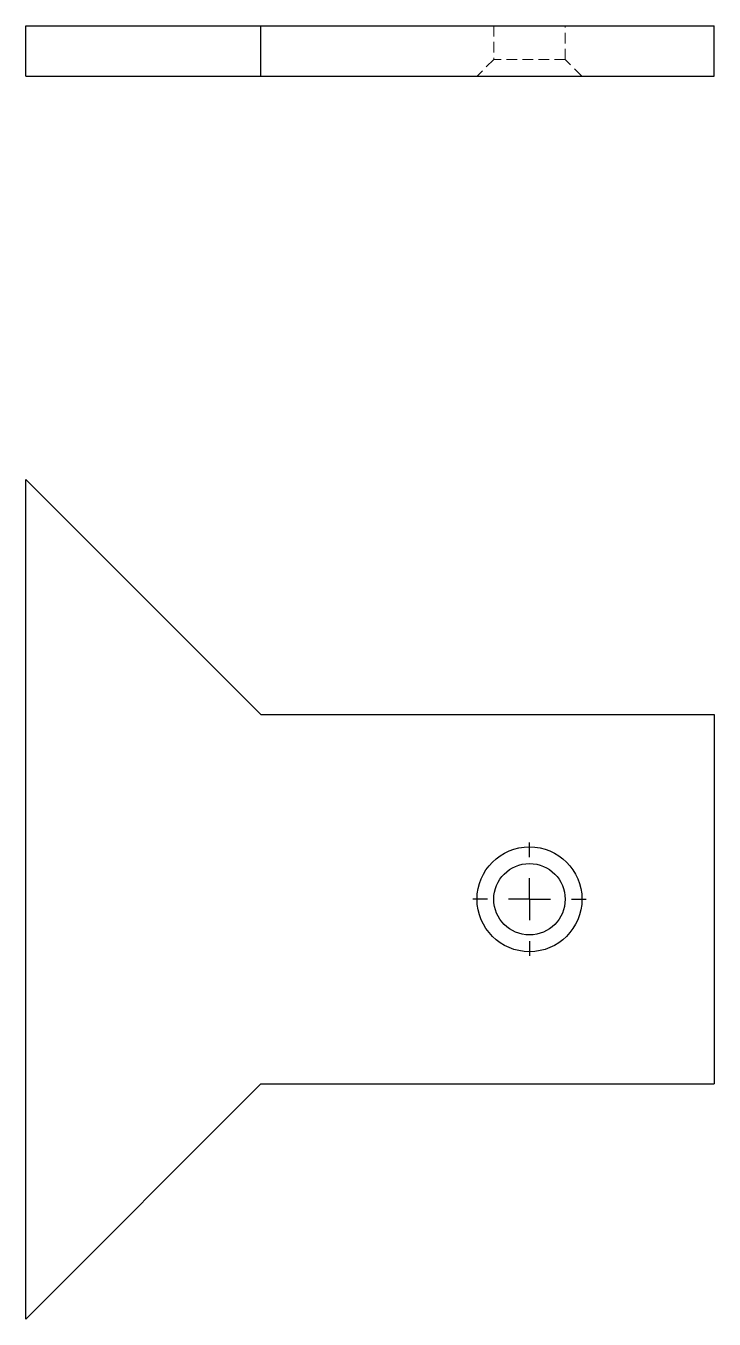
# Model space of a CAD drawing. Header units: millimetres. Extents: x 42 to 226, y 7 to 161.
# Drawn here: x 42 to 124, y 7 to 161 of the extents above.
import ezdxf

# ---------------------------------------------------------------- set-up
doc = ezdxf.new("R2010")
doc.units = ezdxf.units.MM
doc.linetypes.add('HIDDEN', pattern=[1.905, 1.27, -0.635])
doc.layers.add('10', color=7, linetype='Continuous')

# ---------------------------------------------------------------- blocks, each defined once
blk = doc.blocks.new('SW_CENTERMARKSYMBOL_0')
at = {"layer": '10', "color": 0}
for p, q in [((0, 5), (0, 6.75)), ((0, 0), (0, 2.5)), ((-5, 0), (-6.75, 0)), ((0, 0), (-2.5, 0)), ((0, 0), (0, -2.5)), ((0, 0), (2.5, 0)), ((5, 0), (6.75, 0)), ((0, -5), (0, -6.75))]:
    blk.add_line(p, q, dxfattribs=at)

msp = doc.modelspace()

# ---------------------------------------------------------------- linework, layer by layer
at = {"color": 7, "linetype": 'Continuous', "lineweight": 25}
for p, q in [((42, 161), (70, 161)), ((42, 155), (42, 161)), ((70, 155), (70, 161)), ((70, 161), (124, 161)), ((124, 155), (124, 161)), ((42, 155), (70, 155)), ((70, 155), (124, 155)), ((42, 107), (70, 79)), ((42, 7), (42, 107)), ((70, 79), (124, 79)), ((124, 79), (124, 35)), ((42, 7), (70, 35)), ((70, 35), (124, 35))]:
    msp.add_line(p, q, dxfattribs=at)
at = {"color": 7, "linetype": 'HIDDEN', "lineweight": 18}
for p, q in [((97.75, 161), (97.75, 157)), ((106.25, 157), (106.25, 161)), ((97.75, 157), (95.75, 155)), ((106.25, 157), (97.75, 157)), ((108.25, 155), (106.25, 157))]:
    msp.add_line(p, q, dxfattribs=at)
at = {"color": 7, "linetype": 'Continuous', "lineweight": 25}
for radius in [6.25, 4.25]:
    msp.add_circle((102, 57), radius, dxfattribs=at)

# ---------------------------------------------------------------- block references
at = {"layer": '10'}
msp.add_blockref('SW_CENTERMARKSYMBOL_0', (102, 57), dxfattribs=at)

doc.saveas('drawing.dxf')
